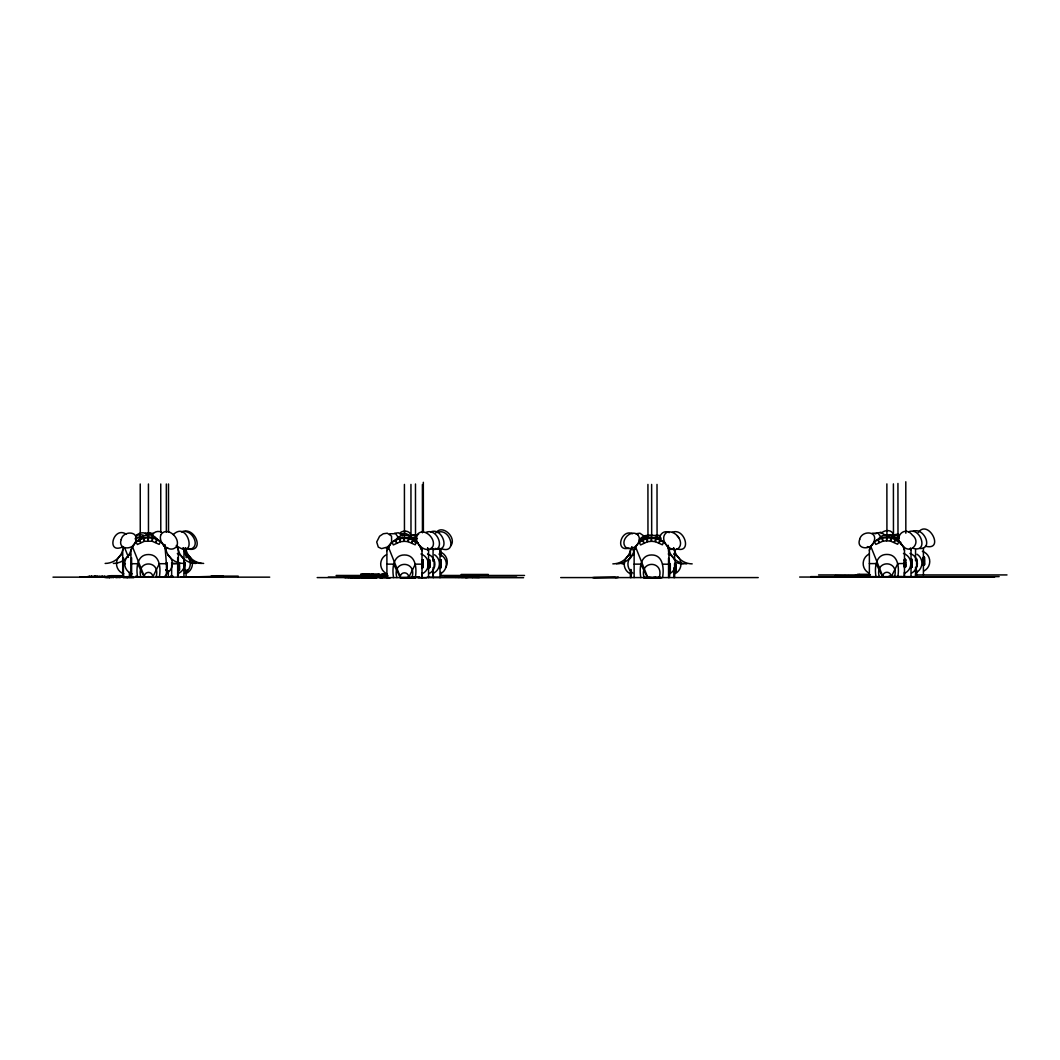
<?xml version="1.0" encoding="UTF-8"?>
<svg xmlns="http://www.w3.org/2000/svg" width="1060" height="1060" viewBox="0 0 1060 1060"><rect width="100%" height="100%" fill="white"/><g stroke="black" fill="none" stroke-linecap="round" stroke-linejoin="round"><path stroke-width="1.5" d="M411.929 577.634C417.547 560.024 391.445 559.971 396.917 577.581M894.401 577.091C900.019 559.481 873.904 559.428 879.389 577.051M418.302 542.879L414.632 541.66L414.791 538.599L410.922 538.268M152.229 536.585C152.481 532.027 157.9 530.239 161.544 532.226M152.971 538.294L152.11 541.223L144.385 541.289L137.376 544.509L135.945 541.819L139.284 539.858L140.715 542.534L139.734 539.686L143.405 538.44L144.385 541.289L144.107 538.228L147.963 537.804L148.241 540.852L148.413 537.844L152.282 538.175L152.11 541.223L159.172 544.363L160.471 541.66L157.105 539.752L155.793 542.455L156.655 539.514L152.375 537.486M414.632 541.66L415.493 538.718M897.952 538.175L897.091 541.117L897.25 538.056L893.394 537.738M123.702 547.834L122.708 550.246L122.708 577.157M133.891 544.482L130.923 550.246L130.923 577.157M386.9 577.581L386.9 550.67L391.617 541.859L391.551 536.135L387.298 533.207L383.309 533.763L379.613 536.227L376.697 541.991L378.301 547.119L381.52 548.63L387.457 547.039L390.623 543.833M634.344 553.161L631.906 547.053L630.408 550.67L630.408 558.593M869.372 577.051L869.372 550.14L870.856 546.51L883.073 577.051M136.077 575.964A4.24 4.24 0 0 0 136.064 577.157L152.68 577.157L159.358 563.708L166.036 563.708M156.615 575.964A4.24 4.24 0 0 0 156.602 577.157L164.976 577.263L167.666 571.777M408.643 577.7L400.283 577.7L408.656 577.581L415.334 564.132L423.072 564.198M173.27 534.624C188.521 519.426 198.18 562.052 176.265 545.463M435.845 532.928C442.245 523.521 457.244 537.844 450.725 545.9M918.304 532.398C928.52 518.645 945.228 551.306 925.42 546.178M135.958 535.803C138.913 532.491 145.419 531.153 147.883 535.711M880.992 533.577C884.212 529.563 892.494 529.112 893.474 535.221M166.089 548.669L167.612 547.583M666.727 532.385C658.406 538.308 668.913 552.445 677.512 549.093C685.82 543.184 675.326 529.033 666.727 532.385M123.265 546.615C105.616 555.361 113.089 525.283 126.326 534.28M400.269 532.676C403.767 529.881 410.326 530.689 411.002 535.764M874.884 533.816L880.833 532.239L885.073 535.167M165.506 548.947C162.909 532.345 168.05 567.285 166.036 577.157M177.987 549.345L177.431 547.198L178.358 550.246L178.358 577.157M421.151 547.569L421.827 550.206M428.333 550.153L427.789 548.047M432.944 549.12L432.281 548.312M439.238 548.934L439.887 550.524M668.82 549.623C666.356 531.775 671.338 573.712 669.244 577.581M674.067 549.318L673.948 548.285M904.286 549.663L903.61 547.026L904.485 550.14L904.485 577.051M910.805 549.623L910.54 548.192M642.903 538.864L639.233 540.11A10.666 10.666 0 0 1 651.317 535.737M181.419 531.961C195.702 525.27 206.104 554.937 185.964 548.404M190.31 549.186C200.234 546.589 193.317 532.213 185.434 531.537M426.027 532.385C438.376 526.926 446.578 553.81 430.572 548.828M430.572 531.961C442.908 526.502 451.109 553.386 435.103 548.404M437.475 532.504C449.824 527.045 458.026 553.929 442.02 548.947M672.106 532.385C684.455 526.926 692.644 553.81 676.651 548.828M673.789 549.093L669.774 549.517M908.499 531.855C920.848 526.396 929.037 553.28 913.044 548.298M913.031 531.418C923.591 526.568 933.953 548.947 919.802 548.563M145.233 533.326L149.221 532.769L152.428 534.28M147.393 533.326L153.143 533.286M389.841 533.763L395.592 533.71L398.626 537.884M394.373 533.326L398.361 532.769L402.615 535.711M401.29 533.869L405.278 533.312L408.498 534.823M635.907 533.763L639.895 533.207L644.149 536.135M629.017 548.073C614.508 552.406 621.014 528.383 632.568 533.71M872.314 533.22L878.064 533.167L881.085 537.341M130.923 563.708L137.601 563.708L144.279 577.157L148.466 576.614M162.193 577.263L162.909 577.157M163.73 577.024L170.567 577.263A4.24 4.24 0 0 0 170.567 575.964M164.353 577.263L165.069 577.157M410.048 577.183L406.815 577.7L415.189 577.581M412.048 577.157L411.346 577.263L418.846 577.17M647.024 577.183L643.791 577.7L661.268 577.581M647.501 577.7L655.875 577.7L643.764 577.581M652.88 577.7L656.113 577.183M889.274 577.157L893.447 576.508M139.748 537.804L135.892 538.228L136.184 541.289L140.026 540.852M426.637 577.7L418.236 577.7M902.192 576.614L893.792 576.614M923.406 548.02L923.406 574.931M440.933 548.563L440.933 556.474M915.548 549.716L915.548 560.793M904.485 550.14L904.511 550.14A18.285 18.285 0 0 0 869.372 550.14M911.043 550.14L911.017 577.051M113.367 563.43A18.285 18.285 0 0 0 130.923 550.246A18.285 18.285 0 0 1 166.036 550.246L166.076 550.246M433.076 550.246L433.076 561.323M386.9 550.67A18.285 18.285 0 0 1 422.012 550.67L422.012 577.581M428.584 550.67L427.511 548.152M923.406 557.096L923.406 565.775M923.406 557.335L924.452 557.335M923.406 557.494L924.452 557.494M923.406 558.05L924.452 558.05M923.406 558.381L924.452 558.381M923.406 558.885L924.452 558.885M904.485 559.216L904.485 567.882M911.017 559.216L911.017 567.882M915.548 559.017L916.608 559.017M904.485 559.455L905.545 559.455M911.017 559.455L912.077 559.455M923.406 559.402L924.452 559.402M433.076 559.561L434.136 559.561L434.136 567.193M904.485 559.614L905.545 559.614M911.017 559.614L912.077 559.614M923.406 559.521L924.452 559.521M422.012 559.746L422.012 568.425M428.545 559.746L428.545 568.425M433.076 559.72L434.136 559.72M439.993 559.865L439.993 568.531M422.012 559.985L423.072 559.985M428.545 559.985L429.605 559.985M439.993 560.104L441.053 560.104M923.406 560.024L924.452 560.117L923.406 560.117M422.012 560.157L423.072 560.157M428.545 560.157L429.605 560.157M439.993 560.263L441.053 560.263M904.485 560.17L905.545 560.17M911.017 560.17L912.077 560.17M904.485 560.501L905.545 560.501M911.017 560.501L912.077 560.501M923.406 560.528L924.452 560.488M422.012 560.713L423.072 560.713M428.545 560.713L429.605 560.713M904.485 560.554L905.545 560.554M911.017 560.554L912.077 560.554M923.406 560.66L924.452 560.74M439.993 560.819L441.053 560.819M923.406 560.925L924.452 560.978M422.012 561.045L423.072 561.045M428.545 561.098L429.605 561.045M439.993 561.204L441.053 561.151M904.485 561.005L905.545 561.005M911.017 561.005L912.077 561.005M923.406 561.071L924.452 561.071M923.406 561.376L924.452 561.376M422.012 561.548L423.072 561.548M428.545 561.548L429.605 561.548M439.993 561.654L441.053 561.654M904.485 561.522L905.545 561.522M911.017 561.522L912.077 561.522M923.406 561.575L924.452 561.588M178.358 562.211L178.358 570.876M439.993 562.158L441.053 562.158M923.406 562.105L924.452 562.105M923.406 562.462L924.452 562.356M422.012 562.674L423.072 562.674M428.545 562.674L429.605 562.674M904.485 562.608L905.545 562.635M911.017 562.608L912.077 562.635M422.012 562.78L423.072 562.807M428.545 562.78L429.605 562.78M441.053 562.886L439.993 562.886L441.053 563.112M904.485 562.78L905.545 562.926M911.017 562.847L912.077 562.78M166.036 563.006L167.096 563.178M178.358 563.006L179.405 563.178M183.936 563.006L184.996 563.006M422.012 563.178L423.072 563.191M428.545 563.138L429.605 563.138M904.485 563.072L905.545 563.099M911.017 563.099L912.077 563.099M923.406 563.204L924.452 563.085M422.012 563.39L423.072 563.31M428.545 563.39L429.605 563.31M441.053 563.244L439.993 563.43L441.053 563.575M669.244 563.284L669.244 571.963M674.624 563.284L674.624 571.963M923.406 563.337L924.452 563.377M422.012 563.629L423.072 563.602M428.545 563.602L429.605 563.629M869.372 563.589L876.05 563.589L882.728 577.051L897.648 577.157L893.461 576.508M905.545 563.496L897.807 563.589L891.129 577.051A4.24 4.24 0 0 0 886.928 572.267A4.24 4.24 0 0 0 882.728 577.051M911.017 563.496L912.077 563.496M923.406 563.43L924.452 563.562M122.708 563.708L125.385 563.708M171.68 563.708L179.405 563.734M422.012 563.721L423.072 563.734M428.545 563.734L429.605 563.721M439.993 563.841L441.053 563.841M904.485 563.708L905.545 563.708M911.017 563.655L912.077 563.708M923.406 563.841L924.452 563.841M422.012 564.039L423.072 564.039M428.545 564.039L429.605 564.039M923.406 564.013L924.452 564.039M386.9 564.132L393.578 564.132L400.256 577.581L415.175 577.7L411.929 577.183M428.545 564.251L429.605 564.198M441.053 564.145L439.993 564.304L441.053 564.357M634.132 564.132L640.81 564.132L647.488 577.581M662.566 564.132L670.304 564.304M674.624 564.304L675.67 564.304M904.485 564.225L905.545 564.225M911.017 564.225L912.077 564.225M923.406 564.158L924.452 564.172M669.244 564.463L670.304 564.463M674.624 564.463L675.67 564.463M904.485 564.463L905.545 564.463M911.017 564.463L912.077 564.463M923.406 564.331L924.452 564.331M178.358 564.569L179.405 564.569M904.485 564.569L905.545 564.582M911.017 564.543L912.077 564.569M923.406 564.582L924.452 564.582M422.012 564.755L423.072 564.755M428.545 564.755L429.605 564.755M439.993 564.874L441.053 564.874M904.485 564.967L905.545 564.847M911.017 564.967L912.077 564.847M923.406 564.834L924.452 564.834M178.358 565.073L179.405 565.073M422.012 565.086L423.072 565.006M428.545 565.006L429.605 565.112M439.993 565.112L441.053 565.112M669.244 565.02L670.304 565.02M674.624 565.02L675.67 565.02M904.485 565.192L905.545 565.179M911.017 565.179L912.077 565.192M439.993 565.218L441.053 565.232M669.244 565.351L670.304 565.351M674.624 565.351L675.67 565.417M904.485 565.205L905.545 565.325M911.017 565.205L912.077 565.338M439.993 565.616L441.053 565.497M904.485 565.497L905.545 565.55L904.485 565.855M911.017 565.457L912.077 565.55L911.017 565.855M178.358 565.788L179.405 565.788M422.012 565.722L423.072 565.735M428.545 565.722L429.605 565.735M439.993 565.841L441.053 565.828M178.358 565.881L179.405 565.921M422.012 565.987L423.072 566.027M428.545 565.987L429.605 565.868M439.993 565.987L441.053 565.974M669.244 565.855L670.304 565.855M674.624 565.855L675.67 565.855M905.545 565.96L904.485 566.04L905.545 566.12M911.017 565.868L912.077 566.04L911.017 566.292M178.358 566.159L179.405 566.159M422.012 566.08L423.072 566.225M428.545 566.225L429.605 566.08M441.053 566.106L439.993 566.199L441.053 566.504M178.358 566.332L179.405 566.477M422.012 566.464L423.072 566.411M428.545 566.398L429.605 566.49M669.244 566.371L670.304 566.371M674.624 566.371L675.67 566.371M904.485 566.451L905.545 566.451M911.017 566.451L912.077 566.451M178.358 566.596L179.405 566.649M422.012 566.676L423.072 566.583M428.545 566.676L429.605 566.649M439.993 566.61L441.053 566.517M904.485 566.702L905.545 566.702M911.017 566.702L912.077 566.702M178.358 566.742L179.405 566.755M422.012 566.822L423.072 566.808M428.545 566.822L429.605 566.822M439.993 566.928L441.053 566.914M904.485 566.954L905.545 566.954M911.017 566.954L912.077 566.941M178.358 567.047L179.405 567.047M422.012 566.981L423.072 566.981M428.545 566.981L429.605 566.981M439.993 567.1L441.053 567.1M669.244 567.087L670.304 567.087M675.67 567.087L674.624 567.113L674.624 577.581M178.358 567.272L179.405 567.246M422.012 567.246L423.072 567.246M428.545 567.246L429.605 567.246M439.993 567.352L441.053 567.352M669.244 567.219L670.304 567.392L669.244 567.458M674.624 567.219L675.67 567.219M422.012 567.484L423.072 567.497M428.545 567.497L429.605 567.497M439.993 567.603L441.053 567.603M674.624 567.484L675.67 567.497M178.358 567.776L179.405 567.776M669.244 567.709L670.304 567.776M674.624 567.709L675.67 567.776M669.244 568.041L670.304 567.948M674.624 568.041L675.67 567.895M178.358 568.399L179.405 568.399M669.244 568.346L670.304 568.346L669.244 568.558M674.624 568.346L675.67 568.346L674.624 568.544M178.358 568.518L179.405 568.518M178.358 568.73L179.405 568.875M178.358 569.101L179.405 569.048M669.244 569.074L670.304 569.074M674.624 569.074L675.67 569.074M178.358 569.246L179.405 569.246M669.244 569.313L670.304 569.313M674.624 569.313L675.67 569.313M178.358 569.485L179.405 569.432M669.244 569.419L670.304 569.432M674.624 569.392L675.67 569.432M166.036 569.829L167.096 569.829M178.358 569.67L179.405 569.697M183.936 569.829L184.996 569.829M669.244 569.697L670.304 569.816M674.624 569.816L675.67 569.697M166.036 569.843L167.096 569.843M178.358 569.843L179.405 570.002M183.936 570.002L184.996 570.002M669.244 570.028L670.304 570.042M675.67 570.028L674.624 570.399M166.036 570.254L167.096 570.254M178.358 570.254L179.405 570.254M183.936 570.254L184.996 570.254M670.304 570.174L669.244 570.187L670.304 570.346M166.036 570.505L167.096 570.505L167.096 562.873M178.358 570.505L179.405 570.505L179.405 562.873M183.936 570.505L184.996 570.505L184.996 562.873M669.244 570.532L670.304 570.704L669.244 570.731M675.67 570.532L674.624 570.704L675.67 570.81M669.244 571.141L670.304 570.982M674.624 570.969L675.67 571.141M669.244 571.3L670.304 571.3M674.624 571.3L675.67 571.3M669.244 571.552L670.304 571.552M674.624 571.552L675.67 571.552M669.244 571.804L670.304 571.804M674.624 571.804L675.67 571.804M371.424 573.99L379.745 573.99L379.745 575.461M387.284 573.99L381.574 573.99L381.574 575.461M857.474 574.308L869.014 574.308M859.037 574.48L861.051 574.931M868.789 574.48L869.717 574.48M818.572 574.931L870.446 574.931M915.416 574.931L1007 574.931M336.113 575.461L387.986 575.461M524.528 575.461L440.933 575.461L440.933 572.307M121.343 575.686L123.715 575.686M845.509 575.646L838.314 575.991M848.424 575.646L850.504 575.991M862.866 575.991L835.227 575.646L837.93 575.991M88.855 576.349L92.299 576.349L92.299 577.157M94.486 576.349L94.486 577.157L94.38 576.349L96.42 576.349L96.42 577.157M105.178 576.349L101.349 576.349L101.349 577.157M856.652 576.256L854.93 576.614M858.679 576.256L857.063 576.614M88.086 576.521L85.131 577.157M91.385 576.521L88.417 577.157M91.703 576.521L94.737 576.521M95.002 576.521L97.825 576.521M102.171 576.521L98.447 577.157M108.584 576.587L102.899 577.157M108.835 576.587L111.512 577.157M111.817 576.587L114.427 577.157M114.944 576.587L117.62 576.587M120.787 576.587L118.256 577.157M360.705 576.587L363.447 576.587M372.484 576.587L370.046 576.958M375.651 576.587L373.12 577.157M810.728 576.614L999.143 576.614M345.348 576.773L348.793 576.773L348.793 577.581M350.873 576.773L352.914 576.773L352.927 577.581M356.981 576.773L353.457 576.958M357.843 576.773L361.672 576.773M467.977 577.554L467.884 576.825L444.869 576.825L467.884 577.448M79.858 577.091L133.798 577.091M382.461 577.091L350.781 577.581M455.933 577.024L479.332 577.554M799.664 577.051L994.611 577.051M53 577.157L269.704 577.157M328.255 577.157L388.238 577.157M427.14 577.157L516.684 577.157M615.144 577.13L593.64 577.581M618.338 577.13L615.542 577.581M110.121 577.7L107.259 577.7L107.312 576.349L114.838 576.349L114.957 577.157M120.151 577.7L117.316 577.091M126.166 577.7L123.318 577.7L123.291 576.587M130.062 577.7L133.798 577.7M317.192 577.581L523.6 577.7M560.7 577.581L758.218 577.581M366.177 578.23L363.328 578.23L363.235 576.773L362.679 578.23L361.168 577.634M369.569 578.23L366.826 578.23L366.826 576.773M370.178 578.23L372.709 578.23L372.696 576.958M376.207 578.23L373.358 577.634M382.236 578.23L379.374 577.634M389.855 578.23L386.052 577.634M652.867 577.581L661.241 577.7L658.008 577.183M412.194 577.17L419.707 577.263L419.005 577.157M144.279 577.157A4.24 4.24 0 0 1 148.48 572.387A4.24 4.24 0 0 1 152.68 577.157L136.064 577.157L144.451 577.263A4.24 4.24 0 0 0 144.451 575.964M658.286 538.374L660.857 538.599M891.115 577.157L882.741 577.157L897.661 577.051A4.24 4.24 0 0 0 897.648 575.845M648.919 577.183L652.152 577.7M169.481 576.759L172.727 577.263A4.24 4.24 0 0 0 172.727 575.964M148.493 576.614L152.666 577.263M870.512 548.086L867.305 546.576M386.291 548.113L388.053 548.63M669.258 532.65C663.494 529.231 657.452 535.976 660.645 541.567M188.123 548.404L190.349 549.093M899.211 537.99L897.356 537.367A18.285 18.285 0 0 0 893.461 536.956L893.408 483.89M890.824 537.367L894.534 538.612M898.323 541.527L900.775 542.336M655.583 537.91L659.293 539.156M414.884 537.91L416.739 538.533M408.352 537.91L412.075 539.156M637.736 534.704C630.832 529.086 619.742 540.322 625.533 547.119C632.436 552.75 643.526 541.514 637.736 534.704M902.391 545.343C909.997 555.586 922.014 542.601 912.329 535.062C904.644 524.885 892.865 537.685 902.259 545.436L900.762 543.29M677.088 535.605L678.705 537.658M419.044 544.906L422.012 550.67M163.068 544.482L164.552 546.629M910.262 548.312L910.818 549.65M673.511 547.98L674.624 550.67L674.624 560.17M439.343 548.404L440.165 550.405M432.573 548.219L432.957 549.146M185.447 547.874L186.269 549.875M185.169 547.98L185.99 549.981M183.287 547.874L184.109 549.875M183.009 547.98L183.831 549.981M647.832 577.581L635.616 547.053L634.132 550.67L634.132 577.581M388.397 547.053L400.614 577.581M132.407 546.629L144.624 577.157M124.815 548.152L128.472 557.308M135.19 538.44L136.184 541.289M905.796 481.77L905.836 533.233M897.939 483.453L897.992 536.532M886.875 483.89L886.928 536.956M657.014 484.42L657.067 537.486A18.285 18.285 0 0 1 660.963 537.91M651.635 484.42L651.688 537.486M647.925 484.42L647.965 537.486M423.324 482.3L423.377 532.16M422.397 484.539L422.436 532.783M415.48 483.996L415.52 537.062M410.949 484.42L410.988 537.486A18.285 18.285 0 0 1 417.401 538.652M404.417 484.42L404.456 537.486M168.5 483.996L168.54 532.239M166.327 483.996L166.367 532.239M160.749 483.996L160.789 532.239M148.44 483.996L148.48 537.062M140.225 483.996L140.264 537.062M924.452 557.202L924.452 564.967M916.608 558.898L916.608 566.663M916.688 570.24L916.688 574.931M915.548 567.126L915.548 576.614M912.077 559.322L912.077 567.087M905.545 559.322L905.545 567.087M904.312 572.36L904.312 577.051M897.78 577.051C899.344 568.584 898.628 554.314 886.915 554.433C875.202 554.314 874.487 568.584 876.05 577.051M867.332 574.931L865.424 574.931M864.814 574.931L861.634 574.931M862.999 576.614L861.117 576.614M860.614 576.614L859.077 576.614M857.606 574.931L855.526 574.931M854.585 576.614L836.393 577.051M852.889 576.256L852.942 577.051M852.359 576.256L852.492 577.051M851.975 576.256L852.001 577.051M851.67 576.256L851.697 577.051M850.955 576.256L850.756 576.587M848.649 576.256L848.715 577.051M848.331 576.256L848.331 577.051M847.324 575.991L845.867 575.991M847.404 576.256L847.377 577.051M846.622 576.256L846.768 577.051M846.132 576.256L846.092 577.051M845.588 576.256L845.681 577.051M675.67 564.172L675.67 571.936M673.935 567.895L673.935 577.581M670.304 564.172L670.304 571.936M668.555 558.209L668.542 577.581M662.54 577.581C664.103 569.127 663.388 554.857 651.675 554.963C639.962 554.857 639.246 569.127 640.81 577.581M659.214 577.581C664.673 559.998 638.69 559.998 644.149 577.581M631.097 569.511L631.097 577.581M630.408 569.511L630.408 577.581M618.139 577.581L592.567 577.581M488.249 575.461L488.249 574.454L461.219 574.454L461.219 575.461M472.455 577.554L472.416 576.401L455.933 576.401L455.826 577.448M466.095 576.388L466.281 577.554M465.91 576.812L466.095 577.554M465.539 576.388L465.578 577.554M462.955 576.812L462.849 577.554M461.564 576.388L461.564 577.448M460.901 576.388L461.007 577.448M459.364 576.388L459.377 577.448M458.662 576.388L458.688 577.448M457.973 576.388L458.119 577.448M441.053 559.971L441.053 567.736M439.993 577.7L439.993 550.789A18.285 18.285 0 0 0 439.092 548.338M433.288 571.433L433.288 577.7M433.076 567.657L433.076 577.157M429.605 559.852L429.605 567.617M428.545 577.581L428.545 550.67A18.285 18.285 0 0 0 427.644 548.219M423.072 559.852L423.072 567.617M421.84 572.89L421.84 577.581M415.308 577.581C416.871 569.127 416.156 554.857 404.443 554.963C392.73 554.857 392.014 569.127 393.578 577.581M385.416 577.634L382.872 577.634M382.965 573.99L382.965 575.461M382.289 577.157L379.281 577.157M378.447 573.99L378.447 575.461M378.606 577.157L376.234 577.157M377.93 577.448L344.063 577.448M373.054 573.99L373.054 575.461M372.073 576.958L372.232 578.23M371.742 573.99L371.742 575.461M371.384 576.958L363.805 576.773L363.885 578.23M370.682 575.461L370.682 573.99L360.89 573.99L360.89 575.461M370.523 576.773L370.523 577.581M369.675 576.773L369.675 577.581M369.211 573.99L369.211 575.461M369.291 577.157L366.68 576.587L366.654 577.581M369.132 576.773L369.132 577.581M368.8 576.587L368.734 577.581M368.31 576.773L368.31 577.581M368.058 573.99L368.058 575.461M367.661 573.99L367.661 575.461M367.74 576.773L367.74 577.581M367.502 576.773L367.502 577.581M366.667 573.99L366.667 575.461M366.376 577.157L363.699 576.587L363.805 577.581M365.952 573.99L365.952 575.461M365.859 576.587L365.965 577.581M365.833 576.773L365.66 578.23M365.263 576.587L365.316 577.581M365.17 573.99L365.17 575.461M364.56 576.773L364.613 577.581M364.428 576.773L364.428 577.581M364.123 573.99L364.123 575.461M363.686 573.99L363.686 575.461M362.467 573.99L362.467 575.461M361.884 576.958L362.03 577.634M361.566 576.773L361.566 577.581M360.864 576.773L360.97 577.581M360.148 577.157L357.776 576.587L357.843 577.581M359.645 576.587L359.486 577.581M358.783 577.581L358.783 576.773L358.611 577.581M356.981 577.581L357.008 576.587L355.418 577.157M356.279 576.773L356.2 577.581M355.59 576.587L355.524 577.581M354.305 576.773L354.305 577.581M352.397 576.773L352.516 577.581M351.682 576.773L351.509 577.581M350.979 576.773L350.979 577.581M350.29 577.581L350.29 576.773L349.588 577.581M348.091 577.581L347.998 576.773L347.905 577.581M346.143 576.773L346.183 577.581M345.494 576.773L345.494 577.581M238.169 577.157L238.169 576.136L211.139 576.136L211.139 577.157M187.156 569.564L187.156 570.638M186.096 557.719L186.136 550.246A18.285 18.285 0 0 0 203.652 563.43M186.096 570.704L186.096 577.157M183.936 577.157L183.963 550.246A18.285 18.285 0 0 0 201.493 563.43M177.669 557.785L177.669 577.157M171.654 564.649L171.654 577.157M168.328 570.704L168.328 577.157M159.331 577.157C160.895 568.69 160.179 554.433 148.466 554.539C136.753 554.433 136.038 568.69 137.601 577.157M156.005 577.157C161.464 559.574 135.481 559.574 140.94 577.157M131.612 557.785L131.612 577.157M129.665 575.686L129.665 577.157M129.386 572.466L129.36 577.7L126.816 577.7L126.882 576.587M127.346 577.7L127.412 576.587L124.404 577.157M123.742 577.157L120.814 577.091M123.397 557.785L123.397 577.157M121.661 575.686L121.661 577.157M120.601 577.157L120.601 575.686L110.81 575.686L110.982 577.157L111.008 576.349M117.978 575.686L117.845 577.7M117.58 575.686L117.58 577.157M116.587 575.686L116.653 577.7L114.122 577.091M115.09 575.686L115.09 577.157M114.043 575.686L113.937 577.157M113.619 575.686L113.619 577.157M113.407 576.349L113.407 577.7L110.757 577.091M113.181 576.349L113.181 577.157M112.638 576.349L112.638 577.157M112.241 576.349L112.241 577.157M111.817 576.349L111.817 577.157M111.247 576.349L111.3 577.7M110.333 576.349L110.174 577.157M109.472 576.349L109.591 577.7M109.339 576.349L109.339 577.157M108.822 576.349L108.835 577.157M107.934 576.349L108.12 577.157M106.146 577.091L106.742 576.349L106.623 577.7L104.927 577.091M105.072 576.349L105.112 577.7M104.37 576.349L104.37 577.157M102.29 576.349L102.171 577.157L102.091 576.349M100.554 577.157L100.488 576.349L97.109 576.349L97.109 577.157M99.786 576.349L99.852 577.157M97.811 576.349L97.811 577.157M95.903 576.349L95.903 577.157M95.188 576.349L95.135 577.157L95.016 576.349M93.797 577.157L93.797 576.349L93.095 577.157M91.597 576.349L91.597 577.157M91.438 576.349L91.385 577.157M89.623 576.349L89.649 577.157M89 576.349L88.987 577.157M84.456 577.157L79.712 577.157M893.209 535.419A10.666 10.666 0 0 1 898.602 534.267M917.033 554.208A10.666 10.666 0 0 1 916.092 572.665M922.359 551.319A10.666 10.666 0 0 1 923.949 570.969M889.26 577.051A4.24 4.24 0 0 1 889.274 575.845M888.678 535.856A10.666 10.666 0 0 1 899.331 536.4M909.983 553.439A10.666 10.666 0 0 1 911.56 573.089M878.051 539.553A10.666 10.666 0 0 1 896.495 540.494M868.034 572.546A10.666 10.666 0 0 1 868.975 554.102M903.451 553.439A10.666 10.666 0 0 1 905.028 573.089M686.801 563.867A18.285 18.285 0 0 1 669.244 550.67A18.285 18.285 0 0 0 634.132 550.67A18.285 18.285 0 0 1 616.575 563.867M642.81 540.096A10.666 10.666 0 0 1 661.255 541.024M632.793 573.089A10.666 10.666 0 0 1 633.734 554.632M668.211 553.982A10.666 10.666 0 0 1 669.788 573.619M631.906 547.053A18.285 18.285 0 0 0 630.408 550.67A18.285 18.285 0 0 1 612.852 563.867M640.359 539.156A18.285 18.285 0 0 1 646.666 537.539M683.09 563.867A18.285 18.285 0 0 1 675.472 562.197M631.601 574.282A10.666 10.666 0 0 1 630.024 554.632M673.709 548.219A18.285 18.285 0 0 1 674.624 550.67A18.285 18.285 0 0 0 692.18 563.867M624.552 563.668A18.285 18.285 0 0 1 621.942 563.867M654.908 535.459A10.666 10.666 0 0 1 660.42 535.737M673.577 553.982A10.666 10.666 0 0 1 675.167 573.619M400.256 577.581A4.24 4.24 0 0 1 404.456 572.811A4.24 4.24 0 0 1 408.656 577.581M395.579 540.096A10.666 10.666 0 0 1 414.036 541.024M385.575 573.089A10.666 10.666 0 0 1 386.502 554.632M420.979 553.982A10.666 10.666 0 0 1 422.556 573.619M185.407 554.751A10.666 10.666 0 0 1 184.48 573.195M408.829 535.459A10.666 10.666 0 0 1 416.858 536.93M427.511 553.982A10.666 10.666 0 0 1 429.088 573.619M410.737 535.962A10.666 10.666 0 0 1 416.143 534.81M434.56 554.751A10.666 10.666 0 0 1 433.619 573.195M416.302 535.856A10.666 10.666 0 0 1 418.594 534.28M439.9 551.862A10.666 10.666 0 0 1 445.571 567.802M187.58 554.751A10.666 10.666 0 0 1 186.639 573.195M183.592 563.43A18.285 18.285 0 0 1 166.036 550.246M139.602 539.659A10.666 10.666 0 0 1 158.046 540.6M132.102 573.857A10.666 10.666 0 0 1 130.526 554.208M167.52 554.751A10.666 10.666 0 0 1 166.579 573.195M123.622 547.795A18.285 18.285 0 0 0 122.708 550.246A18.285 18.285 0 0 1 105.152 563.43M136.369 537.486A18.285 18.285 0 0 1 142.875 537.248M175.377 563.43A18.285 18.285 0 0 1 171.481 563.019M135.481 535.962A10.666 10.666 0 0 1 143.617 535.313M123.901 573.857A10.666 10.666 0 0 1 122.311 554.208M176.861 546.629A18.285 18.285 0 0 1 178.358 550.246A18.285 18.285 0 0 0 195.915 563.43M164.976 575.964A4.24 4.24 0 0 1 165.002 577.157M177.325 553.558A10.666 10.666 0 0 1 178.901 573.195M438.959 554.088A10.666 10.666 0 0 1 440.536 573.738M404.39 538.268L404.231 541.329L400.375 541.713L393.353 544.933L391.922 542.256L395.261 540.282L396.692 542.972L395.711 540.11L399.395 538.864L400.375 541.713L400.084 538.666L403.94 538.228L404.231 541.289L408.1 541.66L415.149 544.787L416.461 542.084L413.082 540.189L411.77 542.879L412.632 539.938L408.961 538.718L408.1 541.66L408.259 538.599L404.39 538.268M651.622 538.268L651.463 541.329L647.594 541.713L640.584 544.933L639.154 542.256L642.492 540.282L643.923 542.972L642.943 540.11L646.613 538.864L647.594 541.713L647.316 538.666L651.171 538.228L651.45 541.289L655.318 541.66L662.381 544.787L663.679 542.084L660.314 540.189L659.002 542.879L659.863 539.938L656.18 538.718L655.318 541.66L655.491 538.599L651.622 538.268M886.862 537.738L886.703 540.799L882.834 541.183L875.825 544.403L874.394 541.713L877.733 539.739L879.164 542.428L878.183 539.58L881.854 538.321L882.834 541.183L882.556 538.122L886.412 537.685L886.69 540.746L890.559 541.117L897.621 544.244L898.92 541.554L895.554 539.646L894.242 542.336L895.104 539.408L891.42 538.175L890.559 541.117L890.718 538.056L886.862 537.738M121.224 539.54C117.263 550.18 133.838 550.511 135.627 541.435C139.589 530.795 123.013 530.45 121.224 539.54M859.673 539.421C855.712 550.06 872.287 550.405 874.076 541.329C878.038 530.689 861.462 530.344 859.673 539.421M160.948 534.624C157.423 542.958 170.898 554.764 176.874 546.006C180.399 537.672 166.923 525.866 160.948 534.624M416.925 535.048C413.4 543.383 426.875 555.188 432.864 546.443C436.389 538.096 422.913 526.29 416.925 535.048M172.74 577.157L156.615 577.263L172.727 577.263M423.072 562.105L422.012 562.052L423.072 562.171M429.605 562.105L428.545 562.052L429.605 562.171M905.545 562.237L904.485 562.237L905.545 562.33M912.077 562.264L911.017 562.237L912.077 562.37M924.452 562.727L923.406 562.727L924.452 562.847M179.405 564.066L178.358 564.066L179.405 564.119M423.072 565.377L422.012 565.377L423.072 565.497M429.605 565.377L428.545 565.377L429.605 565.497M179.405 568.027L178.358 568.027L179.405 568.133M223.262 576.401L180.677 577.024L223.262 576.401"/></g></svg>
